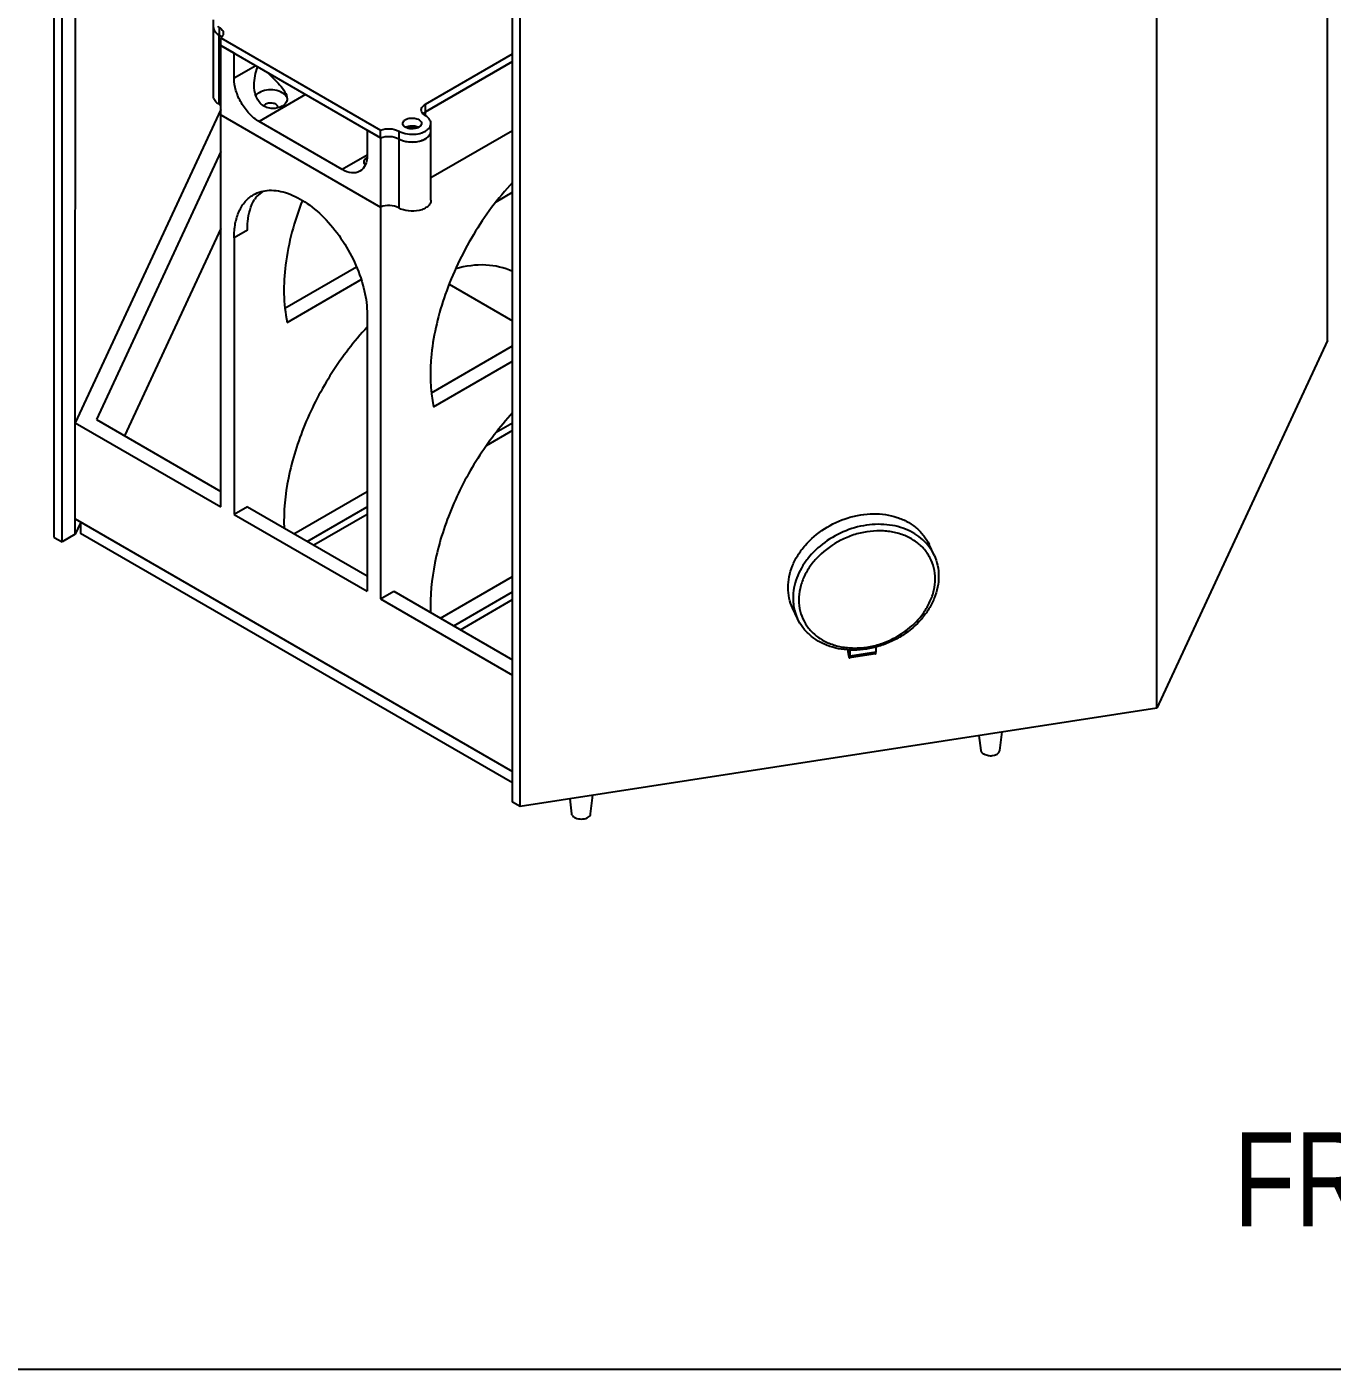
# Model space of a CAD drawing. Header units: millimetres. Extents: x 0 to 1189, y 0 to 841.
# Drawn here: x 374.6 to 652, y 0 to 285.2 of the extents above; entities that cross this region are included whole.
import ezdxf

# ---------------------------------------------------------------- set-up
doc = ezdxf.new("R2010")
doc.units = ezdxf.units.MM
doc.header["$LTSCALE"] = 65.395
doc.layers.get('0').update_dxf_attribs({"linetype": 'CONTINUOUS'})
doc.layers.add('AXIS', color=7, linetype='CONTINUOUS')
doc.layers.add('SURFACES', color=7, linetype='CONTINUOUS')
doc.styles.get("Standard").update_dxf_attribs({"font": 'txt', "width": 0.8})

msp = doc.modelspace()

# ---------------------------------------------------------------- linework, layer by layer
at = {"color": 7, "linetype": 'Continuous'}
for p, q in [((380.48, 176.7), (380.48, 454.31)), ((382.12, 175.76), (382.12, 453.37)), ((384.94, 201.07), (384.96, 422.36)), ((415.84, 183.24), (415.84, 281.22)), ((418.67, 279.58), (415.84, 281.22)), ((418.67, 274.28), (418.67, 279.58)), ((477.84, 277.82), (459.32, 267.13)), ((415.84, 267.64), (384.94, 201.07)), ((415.84, 266.52), (449.78, 246.92)), ((441.65, 254.88), (423.97, 265.09)), ((449.78, 261.62), (446.95, 263.25)), ((446.95, 263.25), (446.95, 257.95)), ((477.84, 263.13), (460.5, 253.11)), ((449.78, 261.62), (449.78, 163.64)), ((415.84, 258.72), (389.41, 201.76)), ((415.84, 242.39), (395.38, 198.31)), ((418.67, 240.39), (418.67, 181.6)), ((464.37, 230.53), (477.84, 222.75)), ((446.95, 224.06), (446.95, 165.27)), ((460.61, 207.45), (477.84, 217.4)), ((461.07, 204.45), (477.84, 214.14)), ((384.94, 201.07), (415.84, 183.24)), ((384.94, 177.39), (384.94, 201.07)), ((389.41, 201.76), (415.84, 186.5)), ((477.84, 199.44), (472.26, 196.21)), ((421.49, 183.24), (418.67, 181.6)), ((421.49, 183.24), (446.95, 168.54)), ((384.94, 180.66), (477.84, 127.02)), ((386.06, 179.8), (384.94, 177.39)), ((418.67, 181.6), (446.95, 165.27)), ((446.95, 181.6), (435.64, 175.07)), ((384.94, 177.39), (382.12, 175.76)), ((380.48, 176.7), (382.12, 175.76)), ((462.51, 159.56), (477.84, 168.41)), ((449.78, 163.64), (452.61, 165.27)), ((449.78, 163.64), (477.84, 147.44)), ((452.61, 165.27), (477.84, 150.7)), ((465.34, 157.93), (477.84, 165.15)), ((466.75, 157.11), (477.84, 163.51)), ((549.1, 152.82), (549.1, 152.42)), ((554.96, 151.97), (549.45, 151.11)), ((549.54, 151.47), (549.54, 152.8)), ((555.05, 153.42), (555.05, 152.33)), ((0, 0), (1189, 0))]:
    msp.add_line(p, q, dxfattribs=at)
at = {"color": 9, "linetype": 'Continuous'}
for p, q in [((415.5, 268.76), (415.5, 283.45)), ((423.26, 276.93), (418.67, 274.28)), ((433.87, 270.81), (423.97, 265.09)), ((459.32, 266.32), (459.32, 267.13)), ((453.65, 261.43), (453.65, 246.73)), ((446.95, 257.95), (441.65, 254.88)), ((421.49, 242.02), (418.67, 240.39)), ((566.08, 175.06), (566.07, 175.07)), ((566.08, 175.06), (566.07, 175.07)), ((555.05, 152.33), (549.54, 151.47))]:
    msp.add_line(p, q, dxfattribs=at)
at = {"color": 7, "linetype": 'Continuous'}
for centre, radius, start, end in [((415.66, 285.1), 1.35, 180.0201, 186.8999), ((415.68, 285.1), 1.37, 186.9059, 191.7077), ((415.74, 285.11), 1.43, 191.7384, 198.7054), ((415.81, 285.13), 1.51, 198.6828, 201.6261), ((415.92, 285.18), 1.62, 201.6848, 208.7106), ((416.04, 285.25), 1.76, 208.6642, 211.7776), ((416.17, 285.33), 1.91, 211.8137, 217.2338), ((416.32, 285.44), 2.1, 217.2073, 220.5786), ((416.48, 285.57), 2.3, 220.6053, 225.1011), ((416.65, 285.75), 2.56, 225.0756, 227.9152), ((416.84, 285.96), 2.84, 227.9428, 232.3214), ((417.01, 286.17), 3.11, 232.2865, 234.3738), ((417.22, 286.47), 3.47, 234.4428, 240.3717), ((460.12, 265.5), 1.8, 134.5741, 137.0574), ((460.21, 265.41), 1.93, 132.2008, 134.575), ((460.61, 264.89), 2.59, 119.9272, 125.7603), ((459.15, 263.05), 1.34, 356.1124, 0.0001), ((430.19, 244.32), 8.31, 144.4284, 149.5001)]:
    msp.add_arc(centre, radius, start, end, dxfattribs=at)
msp.add_ellipse((428.49, 229.74), major_axis=(14.14, 24.49), ratio=0.577349, start_param=0.969734, end_param=1.041418, dxfattribs=at)
for points, knots in [([(415.5, 283.45), (415.55, 283.42), (415.74, 283.3), (415.92, 283.16), (416.03, 283.04)], [0, 0, 0, 0, 0.264991, 1, 1, 1, 1]), ([(423.97, 265.09), (423.22, 265.53), (421.79, 266.72), (420.13, 269), (418.99, 271.57), (418.67, 273.41), (418.67, 274.28)], [0, 0, 0, 0, 0.237237, 0.499999, 0.762762, 1, 1, 1, 1]), ([(425.82, 275.45), (426.23, 275.05), (427.09, 274.21), (428.36, 272.88), (429.46, 271.52), (429.94, 270.42), (429.94, 269.91)], [0, 0, 0, 0, 0.24531, 0.514609, 0.782403, 1, 1, 1, 1]), ([(428.92, 268.37), (428.3, 268.01), (427.14, 267.76), (425.65, 268.01), (424.25, 268.75), (423.14, 270.48), (422.94, 272.04), (422.94, 272.82)], [0, 0, 0, 0, 0.235647, 0.364446, 0.492837, 0.74466, 1, 1, 1, 1]), ([(423.97, 271.21), (423.9, 271.17), (423.65, 271.01), (423.41, 270.81), (423.28, 270.64)], [0, 0, 0, 0, 0.267992, 1, 1, 1, 1]), ([(429.82, 270.31), (429.65, 270.7), (428.85, 271.38), (427.31, 271.83), (425.58, 271.83), (424.45, 271.49), (423.97, 271.21)], [0, 0, 0, 0, 0.200159, 0.458543, 0.741569, 1, 1, 1, 1]), ([(415.5, 268.76), (415.17, 268.95), (414.59, 269.38), (414.31, 270.08), (414.31, 270.4)], [0, 0, 0, 0, 0.551329, 1, 1, 1, 1]), ([(425.38, 268.76), (425.34, 268.74), (425.19, 268.64), (425.05, 268.5), (425, 268.38)], [0, 0, 0, 0, 0.277963, 1, 1, 1, 1]), ([(427.94, 268.15), (427.94, 268.33), (427.67, 268.74), (426.98, 269), (426.17, 269.05), (425.62, 268.9), (425.38, 268.76)], [0, 0, 0, 0, 0.183582, 0.435238, 0.728409, 1, 1, 1, 1]), ([(429.94, 269.91), (429.94, 269.61), (429.74, 268.95), (429.21, 268.54), (428.92, 268.37)], [0, 0, 0, 0, 0.471623, 1, 1, 1, 1]), ([(453.99, 261.25), (454.61, 260.96), (456.02, 260.65), (457.79, 260.79), (459.06, 261.24), (459.81, 261.7), (460.32, 262.28), (460.48, 262.74), (460.49, 262.96)], [0, 0, 0, 0, 0.27568, 0.564341, 0.6964, 0.812906, 0.912633, 1, 1, 1, 1]), ([(449.78, 261.62), (450.4, 261.88), (451.75, 262.06), (453.09, 261.75), (453.65, 261.43)], [0, 0, 0, 0, 0.510163, 1, 1, 1, 1]), ([(446.95, 257.95), (446.95, 257.23), (446.78, 255.9), (445.9, 254.81), (445.4, 254.51)], [0, 0, 0, 0, 0.550785, 1, 1, 1, 1]), ([(446.28, 256.44), (446.28, 256.47), (446.29, 256.62), (446.33, 256.76), (446.38, 256.85)], [0, 0, 0, 0, 0.23172, 1, 1, 1, 1]), ([(446.38, 256.85), (446.41, 256.91), (446.55, 257.16), (446.76, 257.37), (446.93, 257.5)], [0, 0, 0, 0, 0.223673, 1, 1, 1, 1]), ([(446.93, 257.49), (446.88, 257.45), (446.7, 257.29), (446.54, 257.1), (446.46, 256.95)], [0, 0, 0, 0, 0.266975, 1, 1, 1, 1]), ([(445.4, 254.51), (444.89, 254.22), (443.51, 254.01), (442.27, 254.53), (441.65, 254.88)], [0, 0, 0, 0, 0.449216, 1, 1, 1, 1]), ([(446.58, 255.92), (446.49, 255.97), (446.33, 256.12), (446.28, 256.34), (446.28, 256.44)], [0, 0, 0, 0, 0.49469, 1, 1, 1, 1]), ([(477.84, 252.16), (474.69, 248.76), (469.12, 241.23), (463.23, 228.83), (460.17, 216.36), (460.28, 208.12), (461.07, 204.45)], [0, 0, 0, 0, 0.266491, 0.534815, 0.784489, 1, 1, 1, 1]), ([(418.67, 240.39), (418.67, 241.41), (418.82, 243.33), (419.6, 245.98), (420.92, 248.13), (422.15, 249.17), (422.81, 249.55)], [0, 0, 0, 0, 0.289752, 0.54908, 0.782217, 1, 1, 1, 1]), ([(421.49, 242.02), (421.49, 242.64), (421.6, 244.88), (422.2, 247.14), (423.03, 248.54)], [0, 0, 0, 0, 0.276426, 1, 1, 1, 1]), ([(422.81, 249.55), (423.81, 250.12), (426.32, 250.77), (430.36, 249.96), (434.49, 247.7), (438.44, 244.2), (441.94, 239.73), (444.69, 234.64), (446.47, 229.37), (446.95, 225.77), (446.95, 224.06)], [0, 0, 0, 0, 0.086937, 0.186415, 0.303812, 0.43763, 0.582131, 0.729445, 0.871175, 1, 1, 1, 1]), ([(460.5, 248.35), (460.5, 248.12), (460.36, 247.62), (459.81, 247), (459, 246.51), (457.62, 246.05), (455.75, 245.96), (454.27, 246.37), (453.65, 246.73)], [0, 0, 0, 0, 0.087165, 0.186954, 0.304761, 0.439043, 0.730577, 1, 1, 1, 1]), ([(453.65, 246.73), (453.09, 247.06), (451.75, 247.36), (450.4, 247.18), (449.78, 246.92)], [0, 0, 0, 0, 0.489837, 1, 1, 1, 1]), ([(477.84, 203.17), (475.09, 200.2), (470.12, 193.66), (464.51, 182.88), (461.03, 171.78), (460.27, 164.28), (460.42, 160.75)], [0, 0, 0, 0, 0.259371, 0.522548, 0.773873, 1, 1, 1, 1]), ([(567.39, 172.97), (567.71, 172.27), (568.2, 170.8), (568.36, 169.26), (568.36, 168.49)], [0, 0, 0, 0, 0.496499, 1, 1, 1, 1]), ([(568.36, 168.49), (568.36, 167.7), (568.2, 166.1), (567.49, 163.75), (566.34, 161.49), (564.25, 158.65), (561.48, 156.28), (558.27, 154.52), (554.86, 153.22), (551.26, 152.65), (547.75, 152.9), (545.28, 153.49), (543.04, 154.47), (541.08, 155.82), (539.47, 157.5), (538.68, 158.81), (538.36, 159.49)], [0, 0, 0, 0, 0.057873, 0.11766, 0.17959, 0.243615, 0.376253, 0.444097, 0.511933, 0.644516, 0.7085, 0.770383, 0.830129, 0.887966, 0.944366, 1, 1, 1, 1]), ([(537.32, 161.73), (537.01, 162.39), (536.54, 163.82), (536.38, 165.31), (536.38, 166.06)], [0, 0, 0, 0, 0.495556, 1, 1, 1, 1]), ([(549.1, 152.42), (549.1, 152.27), (549.12, 152.05), (549.17, 151.76), (549.22, 151.55), (549.27, 151.37), (549.32, 151.25), (549.37, 151.17), (549.4, 151.13), (549.43, 151.11), (549.45, 151.11)], [0, 0, 0, 0, 0.310844, 0.477494, 0.635739, 0.774295, 0.883764, 0.92556, 0.958308, 1, 1, 1, 1]), ([(549.45, 151.11), (549.47, 151.11), (549.49, 151.14), (549.51, 151.17), (549.53, 151.24), (549.54, 151.34), (549.54, 151.43), (549.54, 151.47)], [0, 0, 0, 0, 0.122042, 0.211836, 0.324842, 0.620613, 1, 1, 1, 1]), ([(554.96, 151.97), (554.97, 151.97), (555, 151.99), (555.01, 152.03), (555.03, 152.09), (555.04, 152.2), (555.05, 152.28), (555.05, 152.33)], [0, 0, 0, 0, 0.122042, 0.211836, 0.324842, 0.620613, 1, 1, 1, 1])]:
    msp.add_open_spline(points, degree=3, knots=knots, dxfattribs=at)
for points in [[(422.94, 272.82), (422.94, 274.13), (423.24, 275.45), (423.7, 276.68)], [(415.84, 268.52), (415.74, 268.61), (415.62, 268.69), (415.5, 268.76)], [(427.92, 267.98), (427.93, 268.04), (427.94, 268.1), (427.94, 268.15)], [(458.91, 266.84), (458.97, 266.89), (459.04, 266.94), (459.1, 266.99)], [(453.65, 261.43), (453.76, 261.36), (453.87, 261.3), (453.99, 261.25)]]:
    msp.add_open_spline(points, degree=3, dxfattribs=at)
at = {"color": 9, "linetype": 'Continuous'}
for points, knots in [([(566.07, 175.07), (565.63, 175.61), (564.62, 176.62), (562.82, 177.84), (560.77, 178.75), (557.71, 179.53), (553.54, 179.61), (548.59, 178.35), (544.08, 175.88), (540.99, 172.96), (539.17, 170.27), (538.17, 168.16), (537.56, 166.01), (537.42, 164.54), (537.42, 163.82)], [0, 0, 0, 0, 0.054916, 0.111502, 0.170207, 0.231226, 0.359444, 0.49374, 0.629292, 0.760891, 0.824051, 0.884942, 0.94352, 1, 1, 1, 1]), ([(567.62, 167.93), (567.62, 168.71), (567.44, 170.28), (566.6, 172.49), (565.23, 174.43), (563.39, 176.02), (561.16, 177.2), (559.08, 177.81), (557.31, 178.07), (555.46, 178.17), (553.08, 177.99), (550.25, 177.31), (546.66, 175.83), (543.47, 173.55), (541.03, 170.68), (539.68, 168.35), (538.84, 165.91), (538.64, 164.23), (538.64, 163.42)], [0, 0, 0, 0, 0.055971, 0.110965, 0.166238, 0.222983, 0.282091, 0.344018, 0.376088, 0.408826, 0.475977, 0.544822, 0.614448, 0.75163, 0.8178, 0.88134, 0.942007, 1, 1, 1, 1]), ([(567.39, 172.97), (567.3, 173.15), (566.93, 173.89), (566.47, 174.58), (566.08, 175.06)], [0, 0, 0, 0, 0.249346, 1, 1, 1, 1]), ([(538.64, 163.42), (538.64, 162.63), (538.83, 161.06), (539.67, 158.85), (541.04, 156.91), (542.87, 155.32), (545.1, 154.14), (547.18, 153.54), (548.95, 153.28), (550.8, 153.18), (553.18, 153.35), (556.01, 154.03), (559.6, 155.52), (562.79, 157.79), (565.23, 160.67), (566.58, 163), (567.42, 165.44), (567.62, 167.11), (567.62, 167.93)], [0, 0, 0, 0, 0.055971, 0.110965, 0.166238, 0.222983, 0.282091, 0.344018, 0.376088, 0.408826, 0.475977, 0.544822, 0.614448, 0.75163, 0.8178, 0.88134, 0.942007, 1, 1, 1, 1]), ([(537.42, 163.82), (537.42, 163.66), (537.43, 162.99), (537.51, 162.33), (537.6, 161.84)], [0, 0, 0, 0, 0.252293, 1, 1, 1, 1]), ([(537.6, 161.84), (537.64, 161.64), (537.82, 160.83), (538.1, 160.05), (538.36, 159.49)], [0, 0, 0, 0, 0.25149, 1, 1, 1, 1])]:
    msp.add_open_spline(points, degree=3, knots=knots, dxfattribs=at)
at = {"layer": 'AXIS', "color": 7, "linetype": 'Continuous'}
for p, q in [((414.31, 270.4), (414.31, 286.73)), ((415.84, 281.22), (415.84, 282.85)), ((415.84, 282.85), (449.78, 263.25)), ((415.84, 281.22), (449.78, 261.62)), ((459.32, 268.77), (477.84, 279.46)), ((459.32, 267.13), (477.84, 277.82)), ((449.78, 261.62), (449.78, 263.25)), ((460.5, 248.35), (460.5, 264.68)), ((567.39, 172.97), (566.35, 175.2)), ((538.36, 159.49), (537.32, 161.73)), ((577.36, 131.42), (576.98, 134.63)), ((581.35, 131.42), (581.82, 135.38)), ((490.44, 117.96), (490.06, 121.19)), ((494.43, 117.96), (494.9, 121.94))]:
    msp.add_line(p, q, dxfattribs=at)
at = {"layer": 'AXIS', "color": 9, "linetype": 'Continuous'}
for p, q in [((415.5, 285.09), (415.5, 283.45)), ((459.32, 267.13), (459.32, 268.77)), ((453.65, 263.06), (453.65, 261.43))]:
    msp.add_line(p, q, dxfattribs=at)
at = {"layer": 'AXIS', "color": 7, "linetype": 'Continuous'}
for centre, radius, start, end in [((460.13, 265.49), 1.82, 133.8388, 137.0693), ((460.67, 264.81), 2.68, 119.9736, 123.3618), ((456.49, 269.24), 6.86, 265.519, 269.863), ((456.5, 261.37), 2.54, 81.222, 98.778)]:
    msp.add_arc(centre, radius, start, end, dxfattribs=at)
for points in [[(415.14, 285.32), (415.26, 285.23), (415.38, 285.16), (415.5, 285.09)], [(458.87, 266.8), (458.97, 266.89), (459.08, 266.97), (459.19, 267.05)], [(459.32, 266.32), (459.23, 266.37), (459.14, 266.43), (459.06, 266.49)], [(456.88, 263.89), (457.05, 263.86), (457.21, 263.82), (457.36, 263.76)], [(457.36, 263.76), (457.41, 263.74), (457.46, 263.72), (457.5, 263.69)], [(457.5, 264.05), (457.64, 264), (457.78, 263.94), (457.91, 263.87)], [(460.5, 264.68), (460.5, 264.81), (460.48, 264.94), (460.44, 265.06)], [(490.5, 117.74), (490.47, 117.81), (490.45, 117.88), (490.44, 117.96)], [(490.5, 117.74), (490.53, 117.68), (490.57, 117.63), (490.61, 117.57)]]:
    msp.add_open_spline(points, degree=3, dxfattribs=at)
for points, knots in [([(414.31, 285.1), (414.31, 284.78), (414.59, 284.08), (415.17, 283.64), (415.5, 283.45)], [0, 0, 0, 0, 0.448659, 1, 1, 1, 1]), ([(415.5, 285.09), (415.75, 284.94), (416.18, 284.62), (416.39, 284.09), (416.39, 283.86)], [0, 0, 0, 0, 0.550926, 1, 1, 1, 1]), ([(415.5, 283.45), (415.55, 283.42), (415.74, 283.31), (415.92, 283.16), (416.03, 283.04)], [0, 0, 0, 0, 0.265651, 1, 1, 1, 1]), ([(416.39, 283.86), (416.39, 283.67), (416.28, 283.28), (416, 282.98), (415.84, 282.85)], [0, 0, 0, 0, 0.464722, 1, 1, 1, 1]), ([(458.45, 267.54), (458.45, 267.77), (458.65, 268.3), (459.08, 268.62), (459.32, 268.77)], [0, 0, 0, 0, 0.449249, 1, 1, 1, 1]), ([(454.5, 264.68), (454.5, 264.84), (454.63, 265.19), (454.92, 265.4), (455.08, 265.5)], [0, 0, 0, 0, 0.449532, 1, 1, 1, 1]), ([(455.08, 265.5), (455.39, 265.68), (456.13, 265.88), (457.07, 265.83), (457.75, 265.6), (458.25, 265.31), (458.5, 264.92), (458.5, 264.68)], [0, 0, 0, 0, 0.271194, 0.563904, 0.698628, 0.816807, 1, 1, 1, 1]), ([(459.06, 266.49), (458.88, 266.63), (458.58, 266.93), (458.45, 267.35), (458.45, 267.54)], [0, 0, 0, 0, 0.539551, 1, 1, 1, 1]), ([(460.44, 265.06), (460.41, 265.18), (460.18, 265.71), (459.71, 266.09), (459.32, 266.32)], [0, 0, 0, 0, 0.221725, 1, 1, 1, 1]), ([(449.78, 263.25), (450.4, 263.51), (451.75, 263.69), (453.09, 263.39), (453.65, 263.06)], [0, 0, 0, 0, 0.510167, 1, 1, 1, 1]), ([(453.65, 263.06), (453.81, 262.97), (454.54, 262.61), (455.34, 262.44), (455.96, 262.39)], [0, 0, 0, 0, 0.229601, 1, 1, 1, 1]), ([(453.65, 261.43), (454.27, 261.07), (455.75, 260.66), (457.62, 260.75), (459, 261.21), (459.81, 261.7), (460.36, 262.32), (460.5, 262.82), (460.5, 263.05)], [0, 0, 0, 0, 0.269417, 0.560898, 0.695195, 0.813009, 0.912833, 1, 1, 1, 1]), ([(455.98, 263.57), (455.78, 263.6), (455.4, 263.69), (454.92, 263.94), (454.58, 264.27), (454.5, 264.56), (454.5, 264.68)], [0, 0, 0, 0, 0.308074, 0.579489, 0.806321, 1, 1, 1, 1]), ([(455.08, 263.87), (455.2, 263.93), (455.72, 264.17), (456.32, 264.23), (456.76, 264.19)], [0, 0, 0, 0, 0.22856, 1, 1, 1, 1]), ([(455.49, 263.69), (455.53, 263.71), (455.73, 263.8), (455.94, 263.86), (456.11, 263.89)], [0, 0, 0, 0, 0.233684, 1, 1, 1, 1]), ([(457.91, 263.87), (457.78, 263.79), (457.17, 263.53), (456.48, 263.49), (455.98, 263.57)], [0, 0, 0, 0, 0.229018, 1, 1, 1, 1]), ([(456.48, 262.37), (456.65, 262.37), (457.33, 262.4), (458, 262.52), (458.48, 262.68)], [0, 0, 0, 0, 0.257379, 1, 1, 1, 1]), ([(456.76, 264.19), (456.95, 264.18), (457.2, 264.14), (457.44, 264.07), (457.5, 264.05)], [0, 0, 0, 0, 0.758549, 1, 1, 1, 1]), ([(458.5, 264.68), (458.5, 264.53), (458.36, 264.18), (458.08, 263.96), (457.91, 263.87)], [0, 0, 0, 0, 0.449532, 1, 1, 1, 1]), ([(458.48, 262.68), (458.56, 262.7), (458.84, 262.8), (459.12, 262.93), (459.32, 263.04)], [0, 0, 0, 0, 0.260379, 1, 1, 1, 1]), ([(459.32, 263.04), (459.65, 263.24), (460.22, 263.67), (460.5, 264.37), (460.5, 264.68)], [0, 0, 0, 0, 0.551004, 1, 1, 1, 1]), ([(449.78, 261.62), (450.4, 261.88), (451.75, 262.06), (453.09, 261.75), (453.65, 261.43)], [0, 0, 0, 0, 0.510163, 1, 1, 1, 1]), ([(536.38, 166.06), (536.38, 166.83), (536.55, 168.41), (537.25, 170.73), (538.4, 172.97), (540.5, 175.81), (543.99, 178.8), (548.2, 180.75), (551.78, 181.58), (554.47, 181.81), (557.08, 181.63), (559.53, 181.06), (561.76, 180.1), (563.69, 178.78), (565.26, 177.14), (566.04, 175.86), (566.35, 175.2)], [0, 0, 0, 0, 0.057081, 0.116465, 0.178369, 0.24269, 0.376572, 0.513508, 0.581359, 0.647725, 0.712036, 0.773928, 0.833303, 0.890372, 0.945669, 1, 1, 1, 1]), ([(578.84, 130.38), (578.65, 130.41), (578.06, 130.55), (577.41, 131), (577.36, 131.42)], [0, 0, 0, 0, 0.313104, 1, 1, 1, 1]), ([(578.84, 130.38), (579.13, 130.34), (580.02, 130.3), (581.27, 130.77), (581.35, 131.42)], [0, 0, 0, 0, 0.309503, 1, 1, 1, 1]), ([(490.61, 117.57), (490.82, 117.3), (491.57, 116.92), (492.57, 116.84), (493.4, 117.01), (494.02, 117.27), (494.4, 117.68), (494.43, 117.97)], [0, 0, 0, 0, 0.237661, 0.531446, 0.675872, 0.805033, 1, 1, 1, 1])]:
    msp.add_open_spline(points, degree=3, knots=knots, dxfattribs=at)
at = {"layer": 'SURFACES', "color": 7, "linetype": 'Continuous'}
for p, q in [((650.94, 218.54), (650.94, 496.15)), ((614.71, 140.47), (614.71, 418.08)), ((477.84, 120.49), (477.84, 398.1)), ((479.48, 119.55), (479.48, 397.16)), ((474.36, 248.05), (477.84, 250.06)), ((429.49, 225.41), (444.7, 234.19)), ((429.96, 222.42), (445.69, 231.5)), ((650.94, 218.54), (614.71, 140.47)), ((474.36, 199.06), (477.84, 201.07)), ((431.39, 177.52), (446.95, 186.5)), ((434.22, 175.89), (446.95, 183.24)), ((386.06, 180.02), (386.06, 177.57)), ((477.84, 124.58), (386.06, 177.57)), ((614.71, 140.47), (479.48, 119.55)), ((479.48, 119.55), (477.84, 120.49))]:
    msp.add_line(p, q, dxfattribs=at)
for points, knots in [([(433.18, 248.33), (431.46, 243.92), (429.12, 235.37), (429.1, 226.39), (429.96, 222.42)], [0, 0, 0, 0, 0.538082, 1, 1, 1, 1]), ([(477.85, 233.23), (476.09, 234.05), (471.97, 234.98), (467.84, 234.38), (465.75, 233.81)], [0, 0, 0, 0, 0.472668, 1, 1, 1, 1]), ([(446.95, 221.37), (444.16, 218.39), (439.13, 211.83), (433.46, 201), (429.93, 189.83), (429.16, 182.26), (429.31, 178.71)], [0, 0, 0, 0, 0.259064, 0.522289, 0.773789, 1, 1, 1, 1])]:
    msp.add_open_spline(points, degree=3, knots=knots, dxfattribs=at)

# ---------------------------------------------------------------- texts
at = {"color": 2, "linetype": 'Continuous', "insert": (631.03, 50.34), "char_height": 20, "width": 123.5714, "attachment_point": 1, "line_spacing_factor": 0.9}
msp.add_mtext('FRONT', dxfattribs=at)

doc.saveas('drawing.dxf')
